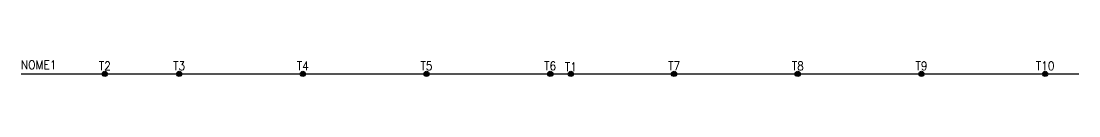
# Model space of a CAD drawing. Header units: millimetres. Extents: x 893 to 1138, y 1018 to 1022.
import ezdxf
from ezdxf.enums import TextEntityAlignment as Align

# ---------------------------------------------------------------- set-up
doc = ezdxf.new("R2010")
doc.units = ezdxf.units.MM
doc.styles.add('ROMANS', font='romans.shx')

msp = doc.modelspace()

# ---------------------------------------------------------------- hatches: boundary and pattern name
h = msp.add_hatch(color=256)
h.dxf.hatch_style = 1
h.paths.add_polyline_path([(913.02, 1018.57, 1), (911.82, 1018.57, 1)])
h = msp.add_hatch(color=256)
h.dxf.hatch_style = 1
h.paths.add_polyline_path([(930.25, 1018.57, 1), (929.05, 1018.57, 1)])
h = msp.add_hatch(color=256)
h.dxf.hatch_style = 1
h.paths.add_polyline_path([(958.91, 1018.57, 1), (957.71, 1018.57, 1)])
h = msp.add_hatch(color=256)
h.dxf.hatch_style = 1
h.paths.add_polyline_path([(987.57, 1018.57, 1), (986.37, 1018.57, 1)])
h = msp.add_hatch(color=256)
h.dxf.hatch_style = 1
h.paths.add_polyline_path([(1016.23, 1018.57, 1), (1015.03, 1018.57, 1)])
h = msp.add_hatch(color=256)
h.dxf.hatch_style = 1
h.paths.add_polyline_path([(1020.99, 1018.57, 1), (1019.79, 1018.57, 1)])
h = msp.add_hatch(color=256)
h.dxf.hatch_style = 1
h.paths.add_polyline_path([(1044.89, 1018.57, 1), (1043.69, 1018.57, 1)])
h = msp.add_hatch(color=256)
h.dxf.hatch_style = 1
h.paths.add_polyline_path([(1073.55, 1018.57, 1), (1072.35, 1018.57, 1)])
h = msp.add_hatch(color=256)
h.dxf.hatch_style = 1
h.paths.add_polyline_path([(1102.22, 1018.57, 1), (1101.02, 1018.57, 1)])
h = msp.add_hatch(color=256)
h.dxf.hatch_style = 1
h.paths.add_polyline_path([(1130.88, 1018.57, 1), (1129.68, 1018.57, 1)])

# ---------------------------------------------------------------- linework, layer by layer
at = {"color": 7}
msp.add_line((893.04, 1018.57), (1138.08, 1018.57), dxfattribs=at)
for centre in [(912.42, 1018.57), (929.65, 1018.57), (958.31, 1018.57), (986.97, 1018.57), (1015.63, 1018.57), (1020.39, 1018.57), (1044.29, 1018.57), (1072.95, 1018.57), (1101.62, 1018.57), (1130.28, 1018.57)]:
    msp.add_circle(centre, 0.6)

# ---------------------------------------------------------------- texts
at = {"style": 'ROMANS', "width": 0.9}
msp.add_attdef('NOME1', (892.96, 1019.68), '', height=2, dxfattribs=at)
at = {"style": 'ROMANS', "width": 0.9, "flags": 1}
for tag, p in [('T2', (912.42, 1019.43)), ('T3', (929.65, 1019.43)), ('T4', (958.31, 1019.43)), ('T5', (986.97, 1019.43)), ('T6', (1015.63, 1019.43)), ('T1', (1020.39, 1019.19)), ('T7', (1044.29, 1019.43)), ('T8', (1072.95, 1019.43)), ('T9', (1101.62, 1019.43)), ('T10', (1130.28, 1019.43))]:
    msp.add_attdef(tag, text='', height=2, dxfattribs=at).set_placement(p, align=Align.CENTER)

doc.saveas('drawing.dxf')
